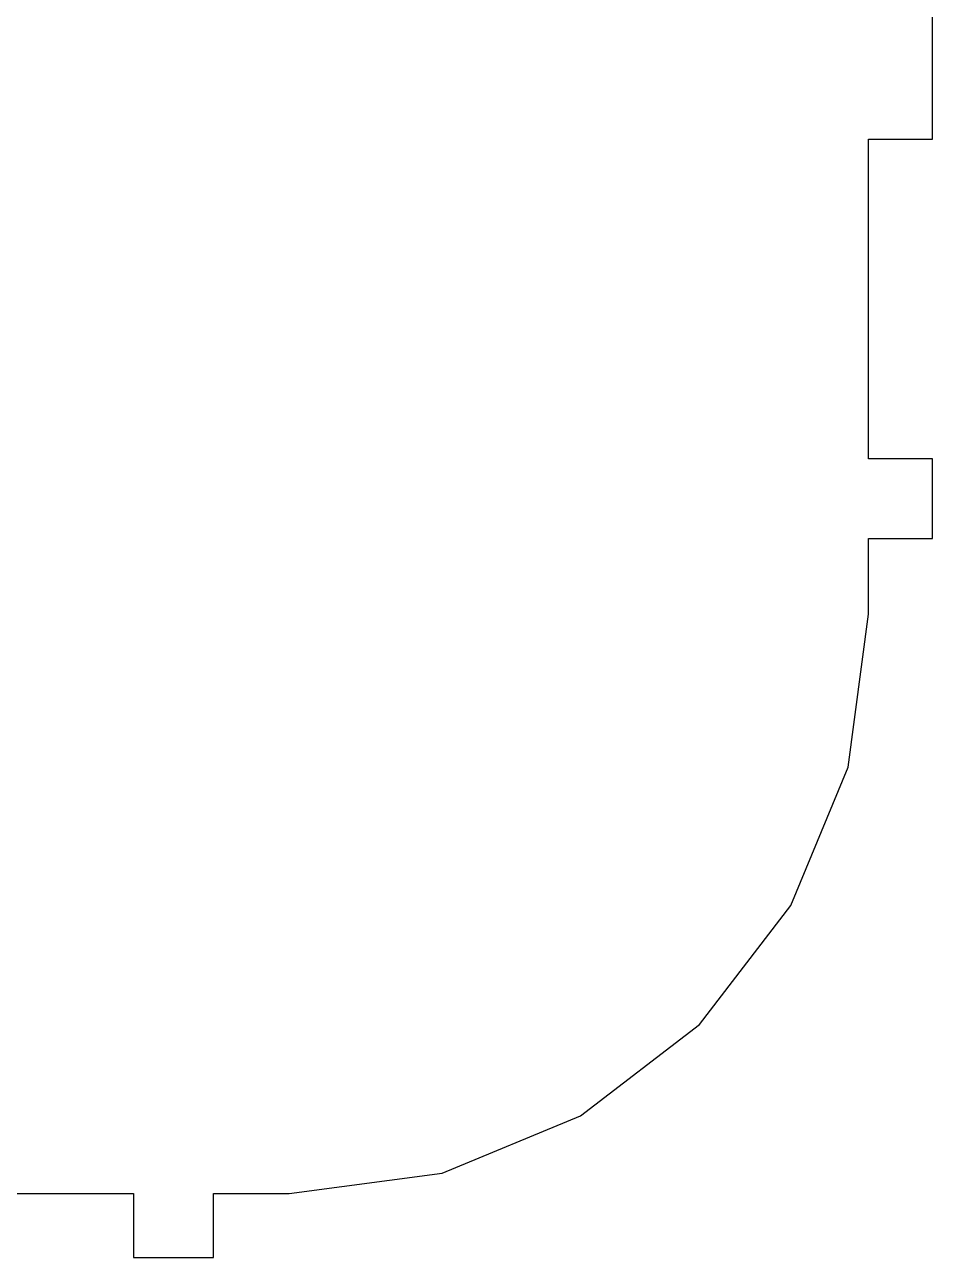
# Model space of a CAD drawing. Header units: metres. Extents: x 300 to 1036, y 0 to 304.
# Drawn here: x 647.2 to 704, y 104 to 181.2 of the extents above; entities that cross this region are included whole.
import ezdxf

# ---------------------------------------------------------------- set-up
doc = ezdxf.new("R2010")
doc.units = ezdxf.units.M

msp = doc.modelspace()

# ---------------------------------------------------------------- linework, layer by layer
at = {"layer": 'GROUP4'}
for p, q in [((704, 174), (704, 194)), ((700, 154), (700, 174)), ((700, 174), (704, 174)), ((704, 154), (700, 154)), ((704, 149), (704, 154)), ((700, 144.262), (700, 149)), ((700, 149), (704, 149)), ((698.74, 134.691), (700, 144.262)), ((695.147, 126.017), (698.74, 134.691)), ((689.431, 118.569), (695.147, 126.017)), ((681.983, 112.853), (689.431, 118.569)), ((673.309, 109.26), (681.983, 112.853)), ((663.738, 108), (673.309, 109.26)), ((634, 108), (654, 108)), ((654, 108), (654, 104)), ((659, 104), (659, 108)), ((659, 108), (663.738, 108)), ((654, 104), (659, 104))]:
    msp.add_line(p, q, dxfattribs=at)

doc.saveas('drawing.dxf')
